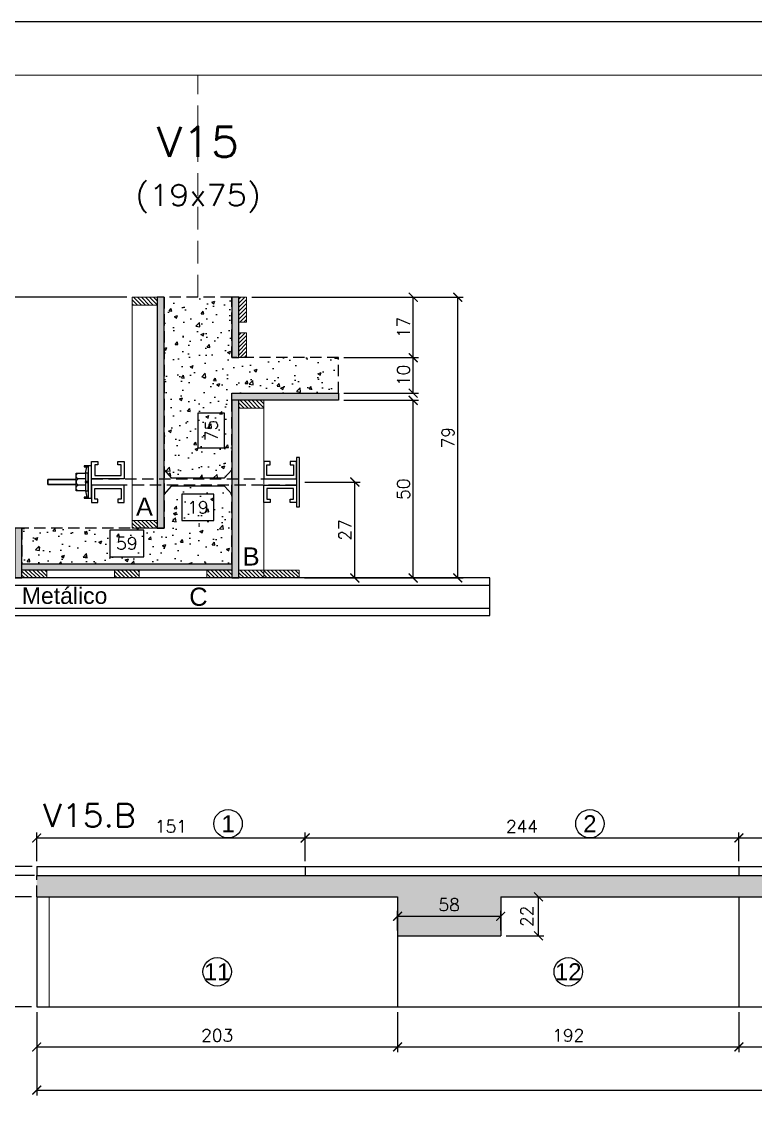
# Model space of a CAD drawing. Extents: x -23436 to 4767, y -4638 to 9755.
# Drawn here: x -17300 to -16888, y 1068 to 1682 of the extents above; entities that cross this region are included whole.
import ezdxf
from ezdxf.enums import TextEntityAlignment as Align

# ---------------------------------------------------------------- set-up
doc = ezdxf.new("R2010")
doc.units = 0
doc.header["$PDMODE"] = 2
doc.header["$PDSIZE"] = 10
doc.linetypes.add('CABLIN', pattern=[0.35, 0.25, -0.1])
doc.linetypes.add('HIDDEN', pattern=[9.525, 6.35, -3.175])
doc.layers.get('0').update_dxf_attribs({"lineweight": 13})
doc.layers.get('Defpoints').update_dxf_attribs({"lineweight": 13})
for name, color, linetype in [('Barra de Ancoragem', 20, 'Continuous'), ('Concreto', 250, 'HIDDEN'), ('Cota', 4, 'Continuous'), ('Cota Seção (2x)', 4, 'Continuous'), ('Hachura', 252, 'CABLIN'), ('MB Logo', 255, 'Continuous'), ('Painéis', 200, 'Continuous'), ('Perfil Metálico', 224, 'Continuous'), ('Romaneio', 10, 'Continuous'), ('Texto de Titulo', 7, 'Continuous'), ('Texto Qtd Sarr', 242, 'Continuous'), ('Tubo de PVC', 51, 'Continuous')]:
    doc.layers.add(name, color=color, linetype=linetype)
for name, color, linetype, lineweight in [('FOLHA MB', 7, 'Continuous', 13), ('Madeira', 100, 'Continuous', 13), ('Sarr 2.2x7', 40, 'Continuous', 9), ('Texto Seção', 7, 'Continuous', 15)]:
    doc.layers.add(name, color=color, linetype=linetype, lineweight=lineweight)
doc.layers.add('Laje_Perimetro', color=7, linetype='Continuous', plot=False)
doc.styles.add('ARIAL', font='arial.ttf', dxfattribs={"oblique": 15, "height": 25})
doc.styles.add('REGUA-120', font='ROMANS.shx', dxfattribs={"height": 15})
doc.styles.add('ROMANS', font='romans.shx')
doc.dimstyles.new('Cota Paínel', dxfattribs={"dimtxt": 7, "dimasz": 5, "dimexe": 3, "dimexo": 3, "dimgap": 3, "dimtad": 1, "dimdec": 1, "dimzin": 12, "dimdsep": 46, "dimtxsty": 'ROMANS', "dimblk": 'ARCHTICK', "dimcen": 0, "dimclrd": 4, "dimclre": 4, "dimclrt": 1, "dimadec": 1, "dimazin": 3, "dimtfac": 1, "dimtdec": 1, "dimtmove": 0, "dimatfit": 3, "dimldrblk": 'OBLIQUE', "dimfxl": 1, "dimtolj": 1, "dimtzin": 12, "dimarcsym": 0})
doc.dimstyles.new('Cota Seção (2x)', dxfattribs={"dimtxt": 7, "dimasz": 5, "dimexe": 3, "dimexo": 3, "dimgap": 2, "dimtad": 3, "dimdec": 1, "dimlfac": 0.5, "dimzin": 12, "dimdsep": 46, "dimtxsty": 'ROMANS', "dimblk": 'ARCHTICK', "dimcen": 0, "dimclrd": 4, "dimclre": 4, "dimclrt": 1, "dimadec": 1, "dimazin": 3, "dimtfac": 1, "dimtdec": 1, "dimtmove": 0, "dimatfit": 3, "dimldrblk": 'OBLIQUE', "dimfxl": 1, "dimtolj": 1, "dimtzin": 12, "dimarcsym": 0})
doc.dimstyles.new('Cota Seção interna', dxfattribs={"dimtxt": 7, "dimasz": 6, "dimexe": 0.18, "dimexo": 2, "dimgap": -4, "dimtad": 3, "dimdec": 1, "dimlfac": 0.5, "dimzin": 12, "dimdsep": 46, "dimtxsty": 'ROMANS', "dimblk": 'ARCHTICK', "dimcen": 0.09, "dimse1": 1, "dimse2": 1, "dimsd1": 1, "dimsd2": 1, "dimclrd": 180, "dimclre": 5, "dimclrt": 1, "dimadec": 0, "dimazin": 3, "dimtfac": 1, "dimtdec": 1, "dimtofl": 0, "dimtmove": 0, "dimatfit": 3, "dimldrblk": 'ARCHTICK', "dimfxl": 1, "dimtolj": 1, "dimtzin": 0, "dimarcsym": 0})
pattern_1 = [(45, (-8920.7746, 24555.8796), (-1.12253202, 1.12253202), [])]

# ---------------------------------------------------------------- blocks, each defined once
blk = doc.blocks.new('A$C169d8357')
at = {"layer": 'FOLHA MB', "color": 1}
for points in [[(0, 1199.94), (0, 149.94), (1485.02, 149.94), (1485.02, 1199.94)], [(70, 1169.94), (70, 179.94), (1455.02, 179.94), (1455.02, 1169.94)]]:
    blk.add_lwpolyline(points, close=True, dxfattribs=at)
blk = doc.blocks.new('*D886')
at = {"layer": 'Cota Seção (2x)', "color": 180, "lineweight": -2, "transparency": 16777216}
for p, q in [((-17231.52, 1396.26), (-17250.52, 1396.26)), ((-17250.52, 1396.26), (-17250.52, 1381.26)), ((-17231.52, 1381.26), (-17231.52, 1396.26)), ((-17250.52, 1381.26), (-17231.52, 1381.26))]:
    blk.add_line(p, q, dxfattribs=at)
at = {"layer": 'Defpoints', "color": 0, "transparency": 16777216}
for p in [(-17300.02, 1377.26), (-17300.02, 1377.26), (-17182.02, 1377.26)]:
    blk.add_point(p, dxfattribs=at)
at = {"layer": 'Cota Seção (2x)', "color": 1, "transparency": 16777216, "insert": (-17241.02, 1388.76), "char_height": 7, "attachment_point": 5, "style": 'ROMANS'}
blk.add_mtext('\\A1;59', dxfattribs=at)
blk = doc.blocks.new('_ArchTick')
at = {"color": 0, "linetype": 'ByBlock', "const_width": 0.15}
blk.add_lwpolyline([(-0.5, -0.5), (0.5, 0.5)], dxfattribs=at)
blk = doc.blocks.new('DSADSAD')
at = {"layer": 'Barra de Ancoragem'}
for p, q in [((-12990.96, 7698.42), (-13009.22, 7698.42)), ((-13005.1, 7696.87), (-13008.63, 7697.64)), ((-12995.08, 7696.87), (-12991.55, 7697.64))]:
    blk.add_line(p, q, dxfattribs=at)
at = {"layer": 'Barra de Ancoragem', "flags": 128}
for points in [[(-13009.22, 7700.2), (-12990.96, 7700.2), (-12990.96, 7698.42), (-13009.22, 7698.42)], [(-13008.63, 7698.42), (-13008.63, 7696.05), (-13009.22, 7696.05), (-13009.22, 7698.42)], [(-12995.08, 7698.42), (-12995.08, 7696.87), (-13005.1, 7696.87), (-13005.1, 7698.42)], [(-12990.96, 7698.42), (-12990.96, 7696.05), (-12991.55, 7696.05), (-12991.55, 7698.42)]]:
    blk.add_lwpolyline(points, close=True, dxfattribs=at)
for points in [[(-13005.1, 7696.87), (-13005.1, 7691.61), (-12995.08, 7691.61), (-12995.08, 7696.87)], [(-13000.38, 7696.87), (-13000.38, 7698.42), (-12999.79, 7698.42), (-12999.79, 7696.87), (-13000.38, 7696.87), (-12999.79, 7696.87)]]:
    blk.add_lwpolyline(points, dxfattribs=at)
for points in [[(-13001.86, 7696.87), (-13001.86, 7692.79, 0.666667), (-12998.32, 7692.79, 0.666667)], [(-12998.32, 7696.87), (-12998.32, 7692.79, 0.729796), (-12995.08, 7692.79, 0.729796)]]:
    blk.add_lwpolyline(points, format="xyb", dxfattribs=at)
at = {"layer": 'Barra de Ancoragem'}
blk.add_arc((-13003.48, 7693.31), 1.7, 197.75636, 342.24364, dxfattribs=at)
blk = doc.blocks.new('*D887')
at = {"layer": 'Cota', "color": 4, "lineweight": -2, "transparency": 16777216}
for p, q in [((-17140.9, 1423.26), (-17109.75, 1423.26)), ((-17112.75, 1369.26), (-17112.75, 1423.26)), ((-17141.02, 1369.26), (-17109.75, 1369.26))]:
    blk.add_line(p, q, dxfattribs=at)
at = {"layer": 'Defpoints', "color": 0, "transparency": 16777216}
for p in [(-17143.9, 1423.26), (-17112.75, 1423.26), (-17144.02, 1369.26)]:
    blk.add_point(p, dxfattribs=at)
at = {"layer": 'Cota', "color": 4, "lineweight": -2, "transparency": 16777216, "xscale": 5, "yscale": 5, "zscale": 5}
for p, rotation in [((-17112.75, 1423.26), 90), ((-17112.75, 1369.26), 270)]:
    blk.add_blockref('_ArchTick', p, dxfattribs=dict(at, rotation=rotation))
at = {"layer": 'Cota', "color": 1, "transparency": 16777216, "insert": (-17118.25, 1396.26), "char_height": 7, "attachment_point": 5, "rotation": 90, "style": 'ROMANS'}
blk.add_mtext('\\A1;27', dxfattribs=at)
blk = doc.blocks.new('_OBLIQUE')
at = {"color": 0, "linetype": 'ByBlock', "lineweight": -2}
for p, q in [((0, 0), (-1, 0)), ((-0.5, -0.5), (0.5, 0.5))]:
    blk.add_line(p, q, dxfattribs=at)
blk = doc.blocks.new('titulo1')
at = {"layer": 'Defpoints', "color": 252, "linetype": 'HIDDEN', "ltscale": 2}
blk.add_line((0, 0), (0, 125), dxfattribs=at)
at = {"layer": 'Defpoints', "style": 'ROMANS', "oblique": 15}
blk.add_attdef('FOLHA', text='', height=10, dxfattribs=at).set_placement((0, 15.58), align=Align.MIDDLE_CENTER)
at = {"layer": 'Texto Qtd Sarr', "color": 3, "style": 'ROMANS', "oblique": 15}
for tag, height, p in [('TITULO', 17, (0, 71.45)), ('SEÇÃO', 12, (0, 41.55))]:
    blk.add_attdef(tag, text='', height=height, dxfattribs=at).set_placement(p, align=Align.MIDDLE_CENTER)
blk = doc.blocks.new('*D888')
at = {"layer": 'Cota', "color": 4, "lineweight": -2, "transparency": 16777216}
for p, q in [((-17119.02, 1469.26), (-17076.91, 1469.26)), ((-17079.91, 1369.26), (-17079.91, 1469.26)), ((-17136.62, 1369.26), (-17076.91, 1369.26))]:
    blk.add_line(p, q, dxfattribs=at)
at = {"layer": 'Defpoints', "color": 0, "transparency": 16777216}
for p in [(-17122.02, 1469.26), (-17079.91, 1469.26), (-17139.62, 1369.26)]:
    blk.add_point(p, dxfattribs=at)
at = {"layer": 'Cota', "color": 4, "lineweight": -2, "transparency": 16777216, "xscale": 5, "yscale": 5, "zscale": 5}
for p, rotation in [((-17079.91, 1469.26), 90), ((-17079.91, 1369.26), 270)]:
    blk.add_blockref('_ArchTick', p, dxfattribs=dict(at, rotation=rotation))
at = {"layer": 'Cota', "color": 1, "transparency": 16777216, "insert": (-17085.41, 1419.26), "char_height": 7, "attachment_point": 5, "rotation": 90, "style": 'ROMANS'}
blk.add_mtext('\\A1;50', dxfattribs=at)
blk = doc.blocks.new('*D889')
at = {"layer": 'Cota', "color": 4, "lineweight": -2, "transparency": 16777216}
for p, q in [((-17119.02, 1493.26), (-17076.91, 1493.26)), ((-17079.91, 1473.26), (-17079.91, 1493.26)), ((-17119.02, 1473.26), (-17076.91, 1473.26))]:
    blk.add_line(p, q, dxfattribs=at)
at = {"layer": 'Defpoints', "color": 0, "transparency": 16777216}
for p in [(-17122.02, 1493.26), (-17079.91, 1493.26), (-17122.02, 1473.26)]:
    blk.add_point(p, dxfattribs=at)
at = {"layer": 'Cota', "color": 4, "lineweight": -2, "transparency": 16777216, "xscale": 5, "yscale": 5, "zscale": 5}
for p, rotation in [((-17079.91, 1493.26), 90), ((-17079.91, 1473.26), 270)]:
    blk.add_blockref('_ArchTick', p, dxfattribs=dict(at, rotation=rotation))
at = {"layer": 'Cota', "color": 1, "transparency": 16777216, "insert": (-17085.41, 1483.26), "char_height": 7, "attachment_point": 5, "rotation": 90, "style": 'ROMANS'}
blk.add_mtext('\\A1;10', dxfattribs=at)
blk = doc.blocks.new('*D890')
at = {"layer": 'Cota', "color": 4, "lineweight": -2, "transparency": 16777216}
for p, q in [((-17170.62, 1527.26), (-17076.91, 1527.26)), ((-17079.91, 1493.26), (-17079.91, 1527.26)), ((-17119.02, 1493.26), (-17076.91, 1493.26))]:
    blk.add_line(p, q, dxfattribs=at)
at = {"layer": 'Defpoints', "color": 0, "transparency": 16777216}
for p in [(-17173.62, 1527.26), (-17079.91, 1527.26), (-17122.02, 1493.26)]:
    blk.add_point(p, dxfattribs=at)
at = {"layer": 'Cota', "color": 4, "lineweight": -2, "transparency": 16777216, "xscale": 5, "yscale": 5, "zscale": 5}
for p, rotation in [((-17079.91, 1527.26), 90), ((-17079.91, 1493.26), 270)]:
    blk.add_blockref('_ArchTick', p, dxfattribs=dict(at, rotation=rotation))
at = {"layer": 'Cota', "color": 1, "transparency": 16777216, "insert": (-17085.41, 1510.26), "char_height": 7, "attachment_point": 5, "rotation": 90, "style": 'ROMANS'}
blk.add_mtext('\\A1;17', dxfattribs=at)
blk = doc.blocks.new('*D891')
at = {"layer": 'Cota', "color": 4, "lineweight": -2, "transparency": 16777216}
for p, q in [((-17170.62, 1527.26), (-17051.86, 1527.26)), ((-17054.86, 1369.26), (-17054.86, 1527.26)), ((-17136.62, 1369.26), (-17051.86, 1369.26))]:
    blk.add_line(p, q, dxfattribs=at)
at = {"layer": 'Defpoints', "color": 0, "transparency": 16777216}
for p in [(-17173.62, 1527.26), (-17054.86, 1527.26), (-17139.62, 1369.26)]:
    blk.add_point(p, dxfattribs=at)
at = {"layer": 'Cota', "color": 4, "lineweight": -2, "transparency": 16777216, "xscale": 5, "yscale": 5, "zscale": 5}
for p, rotation in [((-17054.86, 1527.26), 90), ((-17054.86, 1369.26), 270)]:
    blk.add_blockref('_ArchTick', p, dxfattribs=dict(at, rotation=rotation))
at = {"layer": 'Cota', "color": 1, "transparency": 16777216, "insert": (-17060.36, 1448.26), "char_height": 7, "attachment_point": 5, "rotation": 90, "style": 'ROMANS'}
blk.add_mtext('\\A1;79', dxfattribs=at)
blk = doc.blocks.new('*D893')
at = {"layer": 'Cota', "color": 4, "lineweight": -2, "transparency": 16777216}
for p, q in [((-17241.02, 1527.26), (-17336.63, 1527.26)), ((-17333.63, 1397.26), (-17333.63, 1527.26)), ((-17311.42, 1397.26), (-17336.63, 1397.26))]:
    blk.add_line(p, q, dxfattribs=at)
at = {"layer": 'Defpoints', "color": 0, "transparency": 16777216}
for p in [(-17333.63, 1527.26), (-17238.02, 1527.26), (-17308.42, 1397.26)]:
    blk.add_point(p, dxfattribs=at)
at = {"layer": 'Cota', "color": 4, "lineweight": -2, "transparency": 16777216, "xscale": 5, "yscale": 5, "zscale": 5}
for p, rotation in [((-17333.63, 1527.26), 90), ((-17333.63, 1397.26), 270)]:
    blk.add_blockref('_ArchTick', p, dxfattribs=dict(at, rotation=rotation))
at = {"layer": 'Cota', "color": 1, "transparency": 16777216, "insert": (-17339.13, 1462.26), "char_height": 7, "attachment_point": 5, "rotation": 90, "style": 'ROMANS'}
blk.add_mtext('\\A1;65', dxfattribs=at)
blk = doc.blocks.new('*D894')
at = {"layer": 'Cota Seção (2x)', "color": 180, "lineweight": -2, "transparency": 16777216}
for p, q in [((-17192.02, 1416.53), (-17210.02, 1416.53)), ((-17210.02, 1416.53), (-17210.02, 1401.53)), ((-17192.02, 1401.53), (-17192.02, 1416.53)), ((-17210.02, 1401.53), (-17192.02, 1401.53))]:
    blk.add_line(p, q, dxfattribs=at)
at = {"layer": 'Defpoints', "color": 0, "transparency": 16777216}
for p in [(-17220.02, 1430.04), (-17182.02, 1430.04), (-17182.02, 1397.53)]:
    blk.add_point(p, dxfattribs=at)
at = {"layer": 'Cota Seção (2x)', "color": 1, "transparency": 16777216, "insert": (-17201.02, 1409.03), "char_height": 7, "attachment_point": 5, "style": 'ROMANS'}
blk.add_mtext('\\A1;19', dxfattribs=at)
blk = doc.blocks.new('*D895')
at = {"layer": 'Cota Seção (2x)', "color": 180, "lineweight": -2, "transparency": 16777216}
for p, q in [((-17186.02, 1461.93), (-17201.02, 1461.93)), ((-17201.02, 1461.93), (-17201.02, 1442.59)), ((-17186.02, 1442.59), (-17186.02, 1461.93)), ((-17201.02, 1442.59), (-17186.02, 1442.59))]:
    blk.add_line(p, q, dxfattribs=at)
at = {"layer": 'Defpoints', "color": 0, "transparency": 16777216}
for p in [(-17182.02, 1527.26), (-17182.02, 1527.26), (-17182.02, 1377.26)]:
    blk.add_point(p, dxfattribs=at)
at = {"layer": 'Cota Seção (2x)', "color": 1, "transparency": 16777216, "insert": (-17193.52, 1452.26), "char_height": 7, "attachment_point": 5, "rotation": 90, "style": 'ROMANS'}
blk.add_mtext('\\A1;75', dxfattribs=at)
blk = doc.blocks.new('*D906')
at = {"layer": 'Cota', "color": 4, "lineweight": -2, "transparency": 16777216}
for p, q in [((-17291.7, 1124.85), (-17291.7, 1102.33)), ((-17088.7, 1124.85), (-17088.7, 1102.33)), ((-17291.7, 1105.33), (-17088.7, 1105.33))]:
    blk.add_line(p, q, dxfattribs=at)
at = {"layer": 'Defpoints', "color": 0, "transparency": 16777216}
for p in [(-17291.7, 1127.85), (-17088.7, 1127.85), (-17088.7, 1105.33)]:
    blk.add_point(p, dxfattribs=at)
at = {"layer": 'Cota', "color": 4, "lineweight": -2, "transparency": 16777216, "xscale": 5, "yscale": 5, "zscale": 5, "rotation": 180}
blk.add_blockref('_ArchTick', (-17291.7, 1105.33), dxfattribs=at)
at = {"layer": 'Cota', "color": 4, "lineweight": -2, "transparency": 16777216, "xscale": 5, "yscale": 5, "zscale": 5}
blk.add_blockref('_ArchTick', (-17088.7, 1105.33), dxfattribs=at)
at = {"layer": 'Cota', "color": 1, "transparency": 16777216, "insert": (-17190.2, 1111.83), "char_height": 7, "attachment_point": 5, "style": 'ROMANS'}
blk.add_mtext('\\A1;203', dxfattribs=at)
blk = doc.blocks.new('*D907')
at = {"layer": 'Cota', "color": 4, "lineweight": -2, "transparency": 16777216}
for p, q in [((-17088.7, 1124.85), (-17088.7, 1102.33)), ((-16896.7, 1124.85), (-16896.7, 1102.33)), ((-17088.7, 1105.33), (-16896.7, 1105.33))]:
    blk.add_line(p, q, dxfattribs=at)
at = {"layer": 'Defpoints', "color": 0, "transparency": 16777216}
for p in [(-17088.7, 1127.85), (-16896.7, 1127.85), (-16896.7, 1105.33)]:
    blk.add_point(p, dxfattribs=at)
at = {"layer": 'Cota', "color": 4, "lineweight": -2, "transparency": 16777216, "xscale": 5, "yscale": 5, "zscale": 5, "rotation": 180}
blk.add_blockref('_ArchTick', (-17088.7, 1105.33), dxfattribs=at)
at = {"layer": 'Cota', "color": 4, "lineweight": -2, "transparency": 16777216, "xscale": 5, "yscale": 5, "zscale": 5}
blk.add_blockref('_ArchTick', (-16896.7, 1105.33), dxfattribs=at)
at = {"layer": 'Cota', "color": 1, "transparency": 16777216, "insert": (-16992.7, 1111.83), "char_height": 7, "attachment_point": 5, "style": 'ROMANS'}
blk.add_mtext('\\A1;192', dxfattribs=at)
blk = doc.blocks.new('*D908')
at = {"layer": 'Cota', "color": 4, "lineweight": -2, "transparency": 16777216}
for p, q in [((-16896.7, 1124.85), (-16896.7, 1102.33)), ((-16652.7, 1124.85), (-16652.7, 1102.33)), ((-16896.7, 1105.33), (-16652.7, 1105.33))]:
    blk.add_line(p, q, dxfattribs=at)
at = {"layer": 'Defpoints', "color": 0, "transparency": 16777216}
for p in [(-16896.7, 1127.85), (-16652.7, 1127.85), (-16652.7, 1105.33)]:
    blk.add_point(p, dxfattribs=at)
at = {"layer": 'Cota', "color": 4, "lineweight": -2, "transparency": 16777216, "xscale": 5, "yscale": 5, "zscale": 5, "rotation": 180}
blk.add_blockref('_ArchTick', (-16896.7, 1105.33), dxfattribs=at)
at = {"layer": 'Cota', "color": 4, "lineweight": -2, "transparency": 16777216, "xscale": 5, "yscale": 5, "zscale": 5}
blk.add_blockref('_ArchTick', (-16652.7, 1105.33), dxfattribs=at)
at = {"layer": 'Cota', "color": 1, "transparency": 16777216, "insert": (-16774.7, 1111.83), "char_height": 7, "attachment_point": 5, "style": 'ROMANS'}
blk.add_mtext('\\A1;244', dxfattribs=at)
blk = doc.blocks.new('*D917')
at = {"layer": 'Cota', "color": 4, "lineweight": -2, "transparency": 16777216}
for p, q in [((-17291.7, 1124.85), (-17291.7, 1078.01)), ((-16408.7, 1124.85), (-16408.7, 1078.01)), ((-17291.7, 1081.01), (-16408.7, 1081.01))]:
    blk.add_line(p, q, dxfattribs=at)
at = {"layer": 'Defpoints', "color": 0, "transparency": 16777216}
for p in [(-17291.7, 1127.85), (-16408.7, 1127.85), (-16408.7, 1081.01)]:
    blk.add_point(p, dxfattribs=at)
at = {"layer": 'Cota', "color": 4, "lineweight": -2, "transparency": 16777216, "xscale": 5, "yscale": 5, "zscale": 5, "rotation": 180}
blk.add_blockref('_ArchTick', (-17291.7, 1081.01), dxfattribs=at)
at = {"layer": 'Cota', "color": 4, "lineweight": -2, "transparency": 16777216, "xscale": 5, "yscale": 5, "zscale": 5}
blk.add_blockref('_ArchTick', (-16408.7, 1081.01), dxfattribs=at)
at = {"layer": 'Cota', "color": 1, "transparency": 16777216, "insert": (-16850.2, 1087.51), "char_height": 7, "attachment_point": 5, "style": 'ROMANS'}
blk.add_mtext('\\A1;883', dxfattribs=at)
blk = doc.blocks.new('*D928')
at = {"layer": 'Cota', "color": 4, "lineweight": -2, "transparency": 16777216}
for p, q in [((-17027.7, 1189.85), (-17006.45, 1189.85)), ((-17009.45, 1167.85), (-17009.45, 1189.85)), ((-17027.7, 1167.85), (-17006.45, 1167.85))]:
    blk.add_line(p, q, dxfattribs=at)
at = {"layer": 'Defpoints', "color": 0, "transparency": 16777216}
for p in [(-17030.7, 1189.85), (-17009.45, 1189.85), (-17030.7, 1167.85)]:
    blk.add_point(p, dxfattribs=at)
at = {"layer": 'Cota', "color": 4, "lineweight": -2, "transparency": 16777216, "xscale": 5, "yscale": 5, "zscale": 5}
for p, rotation in [((-17009.45, 1189.85), 90), ((-17009.45, 1167.85), 270)]:
    blk.add_blockref('_ArchTick', p, dxfattribs=dict(at, rotation=rotation))
at = {"layer": 'Cota', "color": 1, "transparency": 16777216, "insert": (-17015.95, 1178.85), "char_height": 7, "attachment_point": 5, "rotation": 90, "style": 'ROMANS'}
blk.add_mtext('\\A1;22', dxfattribs=at)
blk = doc.blocks.new('*D929')
at = {"layer": 'Cota', "color": 4, "lineweight": -2, "transparency": 16777216}
for p, q in [((-17088.7, 1170.85), (-17088.7, 1181.85)), ((-17030.7, 1170.85), (-17030.7, 1181.85)), ((-17088.7, 1178.85), (-17030.7, 1178.85))]:
    blk.add_line(p, q, dxfattribs=at)
at = {"layer": 'Defpoints', "color": 0, "transparency": 16777216}
for p in [(-17030.7, 1178.85), (-17088.7, 1167.85), (-17030.7, 1167.85)]:
    blk.add_point(p, dxfattribs=at)
at = {"layer": 'Cota', "color": 4, "lineweight": -2, "transparency": 16777216, "xscale": 5, "yscale": 5, "zscale": 5, "rotation": 180}
blk.add_blockref('_ArchTick', (-17088.7, 1178.85), dxfattribs=at)
at = {"layer": 'Cota', "color": 4, "lineweight": -2, "transparency": 16777216, "xscale": 5, "yscale": 5, "zscale": 5}
blk.add_blockref('_ArchTick', (-17030.7, 1178.85), dxfattribs=at)
at = {"layer": 'Cota', "color": 1, "transparency": 16777216, "insert": (-17059.7, 1185.35), "char_height": 7, "attachment_point": 5, "style": 'ROMANS'}
blk.add_mtext('\\A1;58', dxfattribs=at)
blk = doc.blocks.new('*D930')
at = {"layer": 'Cota', "color": 4, "lineweight": -2, "transparency": 16777216}
for p, q in [((-17294.7, 1189.85), (-17317.76, 1189.85)), ((-17314.76, 1189.85), (-17314.76, 1127.85)), ((-17294.7, 1127.85), (-17317.76, 1127.85))]:
    blk.add_line(p, q, dxfattribs=at)
at = {"layer": 'Defpoints', "color": 0, "transparency": 16777216}
for p in [(-17291.7, 1189.85), (-17314.76, 1127.85), (-17291.7, 1127.85)]:
    blk.add_point(p, dxfattribs=at)
at = {"layer": 'Cota', "color": 4, "lineweight": -2, "transparency": 16777216, "xscale": 5, "yscale": 5, "zscale": 5}
for p, rotation in [((-17314.76, 1189.85), 90), ((-17314.76, 1127.85), 270)]:
    blk.add_blockref('_ArchTick', p, dxfattribs=dict(at, rotation=rotation))
at = {"layer": 'Cota', "color": 1, "transparency": 16777216, "insert": (-17321.26, 1158.85), "char_height": 7, "attachment_point": 5, "rotation": 90, "style": 'ROMANS'}
blk.add_mtext('\\A1;62', dxfattribs=at)
blk = doc.blocks.new('*D931')
at = {"layer": 'Cota', "color": 4, "lineweight": -2, "transparency": 16777216}
for p, q in [((-17292.91, 1201.85), (-17317.76, 1201.85)), ((-17314.76, 1189.85), (-17314.76, 1201.85)), ((-17294.7, 1189.85), (-17317.76, 1189.85))]:
    blk.add_line(p, q, dxfattribs=at)
at = {"layer": 'Defpoints', "color": 0, "transparency": 16777216}
for p in [(-17314.76, 1201.85), (-17289.91, 1201.85), (-17291.7, 1189.85)]:
    blk.add_point(p, dxfattribs=at)
at = {"layer": 'Cota', "color": 4, "lineweight": -2, "transparency": 16777216, "xscale": 5, "yscale": 5, "zscale": 5}
for p, rotation in [((-17314.76, 1201.85), 90), ((-17314.76, 1189.85), 270)]:
    blk.add_blockref('_ArchTick', p, dxfattribs=dict(at, rotation=rotation))
at = {"layer": 'Cota', "color": 1, "transparency": 16777216, "insert": (-17321.26, 1195.85), "char_height": 7, "attachment_point": 5, "rotation": 90, "style": 'ROMANS'}
blk.add_mtext('\\A1;12', dxfattribs=at)
blk = doc.blocks.new('*D932')
at = {"layer": 'Cota', "color": 4, "lineweight": -2, "transparency": 16777216}
for p, q in [((-17314.76, 1206.85), (-17314.76, 1227.51)), ((-17294.26, 1206.85), (-17317.76, 1206.85)), ((-17314.76, 1201.85), (-17314.76, 1206.85)), ((-17294.7, 1201.85), (-17317.76, 1201.85)), ((-17314.76, 1201.85), (-17314.76, 1196.85))]:
    blk.add_line(p, q, dxfattribs=at)
at = {"layer": 'Defpoints', "color": 0, "transparency": 16777216}
for p in [(-17314.76, 1206.85), (-17291.26, 1206.85), (-17291.7, 1201.85)]:
    blk.add_point(p, dxfattribs=at)
at = {"layer": 'Cota', "color": 4, "lineweight": -2, "transparency": 16777216, "xscale": 5, "yscale": 5, "zscale": 5}
for p, rotation in [((-17314.76, 1206.85), 270), ((-17314.76, 1201.85), 90)]:
    blk.add_blockref('_ArchTick', p, dxfattribs=dict(at, rotation=rotation))
at = {"layer": 'Cota', "color": 1, "transparency": 16777216, "insert": (-17321.26, 1222.18), "char_height": 7, "attachment_point": 5, "rotation": 90, "style": 'ROMANS'}
blk.add_mtext('\\A1;5', dxfattribs=at)
blk = doc.blocks.new('*D933')
at = {"layer": 'Cota', "color": 4, "lineweight": -2, "transparency": 16777216}
for p, q in [((-17294.7, 1206.85), (-17338.6, 1206.85)), ((-17335.6, 1127.85), (-17335.6, 1206.85)), ((-17294.7, 1127.85), (-17338.6, 1127.85))]:
    blk.add_line(p, q, dxfattribs=at)
at = {"layer": 'Defpoints', "color": 0, "transparency": 16777216}
for p in [(-17335.6, 1206.85), (-17291.7, 1206.85), (-17291.7, 1127.85)]:
    blk.add_point(p, dxfattribs=at)
at = {"layer": 'Cota', "color": 4, "lineweight": -2, "transparency": 16777216, "xscale": 5, "yscale": 5, "zscale": 5}
for p, rotation in [((-17335.6, 1206.85), 90), ((-17335.6, 1127.85), 270)]:
    blk.add_blockref('_ArchTick', p, dxfattribs=dict(at, rotation=rotation))
at = {"layer": 'Cota', "color": 1, "transparency": 16777216, "insert": (-17342.1, 1167.35), "char_height": 7, "attachment_point": 5, "rotation": 90, "style": 'ROMANS'}
blk.add_mtext('\\A1;79', dxfattribs=at)
blk = doc.blocks.new('*D934')
at = {"layer": 'Cota', "color": 4, "lineweight": -2, "transparency": 16777216}
for p, q in [((-17291.7, 1209.85), (-17291.7, 1225.93)), ((-17140.7, 1209.85), (-17140.7, 1225.93)), ((-17291.7, 1222.93), (-17140.7, 1222.93))]:
    blk.add_line(p, q, dxfattribs=at)
at = {"layer": 'Defpoints', "color": 0, "transparency": 16777216}
for p in [(-17140.7, 1222.93), (-17291.7, 1206.85), (-17140.7, 1206.85)]:
    blk.add_point(p, dxfattribs=at)
at = {"layer": 'Cota', "color": 4, "lineweight": -2, "transparency": 16777216, "xscale": 5, "yscale": 5, "zscale": 5, "rotation": 180}
blk.add_blockref('_ArchTick', (-17291.7, 1222.93), dxfattribs=at)
at = {"layer": 'Cota', "color": 4, "lineweight": -2, "transparency": 16777216, "xscale": 5, "yscale": 5, "zscale": 5}
blk.add_blockref('_ArchTick', (-17140.7, 1222.93), dxfattribs=at)
at = {"layer": 'Cota', "color": 1, "transparency": 16777216, "insert": (-17216.2, 1229.43), "char_height": 7, "attachment_point": 5, "style": 'ROMANS'}
blk.add_mtext('\\A1;151', dxfattribs=at)
blk = doc.blocks.new('*D935')
at = {"layer": 'Cota', "color": 4, "lineweight": -2, "transparency": 16777216}
for p, q in [((-17140.7, 1209.85), (-17140.7, 1225.93)), ((-16896.7, 1209.85), (-16896.7, 1225.93)), ((-17140.7, 1222.93), (-16896.7, 1222.93))]:
    blk.add_line(p, q, dxfattribs=at)
at = {"layer": 'Defpoints', "color": 0, "transparency": 16777216}
for p in [(-16896.7, 1222.93), (-17140.7, 1206.85), (-16896.7, 1206.85)]:
    blk.add_point(p, dxfattribs=at)
at = {"layer": 'Cota', "color": 4, "lineweight": -2, "transparency": 16777216, "xscale": 5, "yscale": 5, "zscale": 5, "rotation": 180}
blk.add_blockref('_ArchTick', (-17140.7, 1222.93), dxfattribs=at)
at = {"layer": 'Cota', "color": 4, "lineweight": -2, "transparency": 16777216, "xscale": 5, "yscale": 5, "zscale": 5}
blk.add_blockref('_ArchTick', (-16896.7, 1222.93), dxfattribs=at)
at = {"layer": 'Cota', "color": 1, "transparency": 16777216, "insert": (-17018.7, 1229.43), "char_height": 7, "attachment_point": 5, "style": 'ROMANS'}
blk.add_mtext('\\A1;244', dxfattribs=at)
blk = doc.blocks.new('*D936')
at = {"layer": 'Cota', "color": 4, "lineweight": -2, "transparency": 16777216}
for p, q in [((-16896.7, 1209.85), (-16896.7, 1225.93)), ((-16652.7, 1209.85), (-16652.7, 1225.93)), ((-16896.7, 1222.93), (-16652.7, 1222.93))]:
    blk.add_line(p, q, dxfattribs=at)
at = {"layer": 'Defpoints', "color": 0, "transparency": 16777216}
for p in [(-16652.7, 1222.93), (-16896.7, 1206.85), (-16652.7, 1206.85)]:
    blk.add_point(p, dxfattribs=at)
at = {"layer": 'Cota', "color": 4, "lineweight": -2, "transparency": 16777216, "xscale": 5, "yscale": 5, "zscale": 5, "rotation": 180}
blk.add_blockref('_ArchTick', (-16896.7, 1222.93), dxfattribs=at)
at = {"layer": 'Cota', "color": 4, "lineweight": -2, "transparency": 16777216, "xscale": 5, "yscale": 5, "zscale": 5}
blk.add_blockref('_ArchTick', (-16652.7, 1222.93), dxfattribs=at)
at = {"layer": 'Cota', "color": 1, "transparency": 16777216, "insert": (-16774.7, 1229.43), "char_height": 7, "attachment_point": 5, "style": 'ROMANS'}
blk.add_mtext('\\A1;244', dxfattribs=at)

msp = doc.modelspace()

# ---------------------------------------------------------------- hatches: boundary and pattern name
at = {"layer": 'Concreto'}
h = msp.add_hatch(dxfattribs=at)
h.set_pattern_fill('AR-CONC', color=256, scale=2.5)
h.set_pattern_definition([(50, (-135.427, 62.067), (17.931505, -1.568803), [1.875, -20.625]), (355, (-135.427, 62.067), (-3.468783, 18.804803), [1.5, -16.5]), (100.45144, (-133.932, 61.936), (14.462721, 17.236), [1.593505, -17.528553]), (46.1842, (-135.427, 67.067), (26.681033, -4.137982), [2.8125, -30.9375]), (96.63564, (-133.203, 66.722), (23.36655, 24.352965), [2.39026, -26.292844]), (351.18416, (-135.427, 67.067), (23.36655, 24.352965), [2.25, -24.75]), (21, (-132.927, 65.817), (14.922676, -10.065472), [1.875, -20.625]), (326, (-132.927, 65.817), (6.082883, 18.128751), [1.5, -16.5]), (71.45144, (-131.683, 64.978), (21.00556, 8.063279), [1.593505, -17.528553]), (37.5, (-135.4267, 62.067), (0.3039964, 8.3223463), [0, -16.3, 0, -16.75, 0, -16.5625]), (7.5, (-135.427, 62.067), (6.5767384, 9.860293), [0, -9.55, 0, -15.925, 0, -6.3125]), (327.5, (-141.0017, 62.067), (13.345561, -0.5638718), [0, -6.25, 0, -19.5, 0, -25.875]), (317.5, (-143.502, 62.067), (14.579654, 2.5026246), [0, -8.125, 0, -12.95, 0, -18.375])])
h.paths.add_polyline_path([(-17122.02, 1493.26), (-17182.02, 1493.26), (-17182.02, 1527.26), (-17220.02, 1527.26), (-17220.02, 1430.04), (-17216.02, 1425.54), (-17186.02, 1425.54), (-17182.02, 1430.04), (-17182.02, 1469.26), (-17182.02, 1473.26), (-17122.02, 1473.26)])
h.paths.add_polyline_path([(-17182.02, 1416.48), (-17186.02, 1420.98), (-17216.02, 1420.98), (-17220.02, 1416.48), (-17220.02, 1397.26), (-17224.02, 1397.26), (-17238.02, 1397.26), (-17300.02, 1397.26), (-17300.02, 1377.26), (-17182.02, 1377.26)])
h.paths.add_polyline_path([(-17207.77, 1383.51), (-17194.27, 1383.51), (-17194.27, 1394.01), (-17207.77, 1394.01)], flags=24)
h = msp.add_hatch(dxfattribs=at)
h.set_pattern_fill('AR-CONC', color=256, scale=2.5)
h.set_pattern_definition([(50, (0, 47.933), (17.931505, -1.568803), [1.875, -20.625]), (355, (0, 47.933), (-3.468783, 18.804803), [1.5, -16.5]), (100.45144, (1.494, 47.803), (14.462721, 17.236), [1.593505, -17.528553]), (46.1842, (0, 52.933), (26.681033, -4.137982), [2.8125, -30.9375]), (96.63564, (2.223, 52.589), (23.36655, 24.352965), [2.39026, -26.292844]), (351.18416, (0, 52.933), (23.36655, 24.352965), [2.25, -24.75]), (21, (2.5, 51.683), (14.922676, -10.065472), [1.875, -20.625]), (326, (2.5, 51.683), (6.082883, 18.128751), [1.5, -16.5]), (71.45144, (3.744, 50.845), (21.00556, 8.063279), [1.593505, -17.528553]), (37.5, (0, 47.9334), (0.3039964, 8.3223463), [0, -16.3, 0, -16.75, 0, -16.5625]), (7.5, (0, 47.933), (6.5767384, 9.860293), [0, -9.55, 0, -15.925, 0, -6.3125]), (327.5, (-5.575, 47.9334), (13.345561, -0.5638718), [0, -6.25, 0, -19.5, 0, -25.875]), (317.5, (-8.075, 47.933), (14.579654, 2.5026246), [0, -8.125, 0, -12.95, 0, -18.375])])
h.paths.add_polyline_path([(-16363.7, 1177.85), (-16144.7, 1177.85), (-16144.7, 1189.85), (-16381.7, 1189.85), (-16388.7, 1189.85), (-16388.7, 1206.85), (-16408.7, 1206.85), (-16408.7, 1201.85), (-17291.7, 1201.85), (-17291.7, 1189.85), (-17284.7, 1189.85), (-17088.7, 1189.85), (-17088.7, 1167.85), (-17030.7, 1167.85), (-17030.7, 1189.85), (-16408.7, 1189.85), (-16408.7, 1127.85), (-16388.7, 1127.85), (-16388.7, 1156.85), (-16381.7, 1156.85), (-16363.7, 1156.85)])
at = {"layer": 'Hachura'}
h = msp.add_hatch(dxfattribs=at)
h.set_pattern_fill('ANSI31', color=256, scale=0.5, angle=270, style=0)
h.set_pattern_definition([(315, (5667.8018, -6780.3843), (1.12253202, 1.12253202), [])])
h.paths.add_polyline_path([(-17238.02, 1522.86), (-17238.02, 1527.26), (-17224.02, 1527.26), (-17224.02, 1522.86)])
h = msp.add_hatch(color=256, dxfattribs=at)
h.dxf.hatch_style = 1
h.paths.add_polyline_path([(-17220.02, 1527.26), (-17224.02, 1527.26), (-17224.02, 1397.26), (-17220.02, 1397.26)])
h = msp.add_hatch(color=256, dxfattribs=at)
h.dxf.hatch_style = 1
h.paths.add_polyline_path([(-17178.02, 1527.26), (-17182.02, 1527.26), (-17182.02, 1493.26), (-17178.02, 1493.26)])
h = msp.add_hatch(dxfattribs=at)
h.set_pattern_fill('ANSI31', color=256, scale=0.5, angle=360, style=0)
h.set_pattern_definition(pattern_1)
h.paths.add_polyline_path([(-17178.02, 1527.26), (-17173.62, 1527.26), (-17173.62, 1513.26), (-17178.02, 1513.26)])
h = msp.add_hatch(dxfattribs=at)
h.set_pattern_fill('ANSI31', color=256, scale=0.5, angle=360, style=0)
h.set_pattern_definition(pattern_1)
h.paths.add_polyline_path([(-17178.02, 1493.26), (-17173.62, 1493.26), (-17173.62, 1507.26), (-17178.02, 1507.26)])
h = msp.add_hatch(color=256, dxfattribs=at)
h.dxf.hatch_style = 1
h.paths.add_polyline_path([(-17182.02, 1469.26), (-17182.02, 1473.26), (-17122.02, 1473.26), (-17122.02, 1469.26)])
h = msp.add_hatch(color=256, dxfattribs=at)
h.dxf.hatch_style = 1
h.paths.add_polyline_path([(-17178.02, 1469.26), (-17182.02, 1469.26), (-17182.02, 1369.26), (-17178.02, 1369.26)])
h = msp.add_hatch(dxfattribs=at)
h.set_pattern_fill('ANSI31', color=256, scale=0.5, angle=270, style=0)
h.set_pattern_definition([(315, (5727.8018, -6838.3843), (1.12253202, 1.12253202), [])])
h.paths.add_polyline_path([(-17178.02, 1464.86), (-17178.02, 1469.26), (-17164.02, 1469.26), (-17164.02, 1464.86)])
h = msp.add_hatch(dxfattribs=at)
h.set_pattern_fill('ANSI31', color=256, scale=0.5, angle=270, style=0)
h.set_pattern_definition([(315, (5667.8018, -6905.9843), (1.12253202, 1.12253202), [])])
h.paths.add_polyline_path([(-17238.02, 1397.26), (-17238.02, 1401.66), (-17224.02, 1401.66), (-17224.02, 1397.26)])
h = msp.add_hatch(color=256, dxfattribs=at)
h.dxf.hatch_style = 1
h.paths.add_polyline_path([(-17300.02, 1397.26), (-17304.02, 1397.26), (-17304.02, 1369.26), (-17300.02, 1369.26)])
h = msp.add_hatch(color=256, dxfattribs=at)
h.dxf.hatch_style = 1
h.paths.add_polyline_path([(-17300.02, 1373.66), (-17300.02, 1377.26), (-17182.02, 1377.26), (-17182.02, 1373.66)])
h = msp.add_hatch(dxfattribs=at)
h.set_pattern_fill('ANSI31', color=256, scale=0.5, angle=270, style=0)
h.set_pattern_definition([(315, (5656.6039, -6860.3843), (1.12253202, 1.12253202), [])])
h.paths.add_polyline_path([(-17300.02, 1369.26), (-17300.02, 1373.66), (-17286.02, 1373.66), (-17286.02, 1369.26)])
h = msp.add_hatch(dxfattribs=at)
h.set_pattern_fill('ANSI31', color=256, scale=0.5, angle=270, style=0)
h.set_pattern_definition([(315, (5708.6028, -6860.3843), (1.12253202, 1.12253202), [])])
h.paths.add_polyline_path([(-17248.02, 1369.26), (-17248.02, 1373.66), (-17234.02, 1373.66), (-17234.02, 1369.26)])
h = msp.add_hatch(dxfattribs=at)
h.set_pattern_fill('ANSI31', color=256, scale=0.5, angle=270, style=0)
h.set_pattern_definition([(315, (5736.6018, -6860.3843), (1.12253202, 1.12253202), [])])
h.paths.add_polyline_path([(-17182.02, 1369.26), (-17182.02, 1373.66), (-17196.02, 1373.66), (-17196.02, 1369.26)])
h = msp.add_hatch(dxfattribs=at)
h.set_pattern_fill('ANSI31', color=256, scale=0.5, angle=270, style=0)
h.set_pattern_definition([(315, (5727.8018, -6933.9843), (1.12253202, 1.12253202), [])])
h.paths.add_polyline_path([(-17178.02, 1369.26), (-17178.02, 1373.66), (-17164.02, 1373.66), (-17164.02, 1369.26)])
h = msp.add_hatch(dxfattribs=at)
h.set_pattern_fill('ANSI31', color=256, scale=0.5, angle=270, style=0)
h.set_pattern_definition([(315, (5727.8018, -6860.3843), (1.12253202, 1.12253202), [])])
h.paths.add_polyline_path([(-17144.02, 1369.26), (-17144.02, 1373.66), (-17164.02, 1373.66), (-17164.02, 1369.26)])

# ---------------------------------------------------------------- linework, layer by layer
at = {"layer": 'Barra de Ancoragem'}
for points in [[(-17260.94, 1434.74), (-17259.09, 1434.74), (-17257.24, 1434.74), (-17257.24, 1432.89), (-17259.09, 1432.89), (-17259.09, 1426.88), (-17244.27, 1426.88), (-17244.27, 1432.89), (-17246.11, 1432.89), (-17246.11, 1434.74), (-17244.27, 1434.74), (-17242.42, 1434.74), (-17242.42, 1425.04), (-17260.94, 1425.04)], [(-17145.5, 1434.74), (-17147.34, 1434.74), (-17149.19, 1434.74), (-17149.19, 1432.89), (-17147.34, 1432.89), (-17147.34, 1426.88), (-17162.17, 1426.88), (-17162.17, 1432.89), (-17160.32, 1432.89), (-17160.32, 1434.74), (-17162.17, 1434.74), (-17164.02, 1434.74), (-17164.02, 1425.04), (-17145.5, 1425.04)], [(-17269.53, 1424.73), (-17285.43, 1424.73), (-17285.43, 1421.79), (-17269.53, 1421.79)], [(-17285.43, 1421.79), (-17285.43, 1424.73), (-17269.53, 1424.73), (-17269.53, 1421.79)], [(-17260.94, 1411.78), (-17259.09, 1411.78), (-17257.24, 1411.78), (-17257.24, 1413.63), (-17259.09, 1413.63), (-17259.09, 1419.64), (-17244.27, 1419.64), (-17244.27, 1413.63), (-17246.11, 1413.63), (-17246.11, 1411.78), (-17244.27, 1411.78), (-17242.42, 1411.78), (-17242.42, 1421.48), (-17260.94, 1421.48)], [(-17145.5, 1411.78), (-17147.34, 1411.78), (-17149.19, 1411.78), (-17149.19, 1413.63), (-17147.34, 1413.63), (-17147.34, 1419.64), (-17162.17, 1419.64), (-17162.17, 1413.63), (-17160.32, 1413.63), (-17160.32, 1411.78), (-17162.17, 1411.78), (-17164.02, 1411.78), (-17164.02, 1421.48), (-17145.5, 1421.48)]]:
    msp.add_lwpolyline(points, close=True, dxfattribs=at)
at = {"layer": 'Barra de Ancoragem', "flags": 128}
msp.add_lwpolyline([(-17143.9, 1409.39), (-17143.9, 1437.13), (-17145.5, 1437.13), (-17145.5, 1409.39)], close=True, dxfattribs=at)
at = {"layer": 'Barra de Ancoragem', "linetype": 'HIDDEN'}
msp.add_lwpolyline([(-17260.94, 1421.48), (-17260.94, 1425.04), (-17145.5, 1425.04), (-17145.5, 1421.48)], close=True, dxfattribs=at)
at = {"layer": 'Concreto'}
msp.add_line((-17291.7, 1189.85), (-17291.7, 1201.85), dxfattribs=at)
msp.add_lwpolyline([(-17182.02, 1473.26), (-17122.02, 1473.26), (-17122.02, 1493.26), (-17182.02, 1493.26), (-17182.02, 1527.26), (-17220.02, 1527.26), (-17220.02, 1397.26), (-17300.02, 1397.26), (-17300.02, 1377.26), (-17182.02, 1377.26)], close=True, dxfattribs=at)
at = {"layer": 'Laje_Perimetro'}
msp.add_lwpolyline([(-16021.36, 1682.26), (-17506.38, 1682.26), (-17506.38, 632.26), (-16021.36, 632.26)], close=True, dxfattribs=at)
at = {"layer": 'Madeira'}
for points in [[(-17238.02, 1522.86), (-17238.02, 1527.26), (-17224.02, 1527.26), (-17224.02, 1522.86)], [(-17238.02, 1527.26), (-17224.02, 1527.26), (-17224.02, 1397.26), (-17238.02, 1397.26)], [(-17178.02, 1527.26), (-17173.62, 1527.26), (-17173.62, 1513.26), (-17178.02, 1513.26)], [(-17178.02, 1493.26), (-17173.62, 1493.26), (-17173.62, 1507.26), (-17178.02, 1507.26)], [(-17178.02, 1464.86), (-17178.02, 1469.26), (-17164.02, 1469.26), (-17164.02, 1464.86)], [(-17178.02, 1469.26), (-17164.02, 1469.26), (-17164.02, 1369.26), (-17178.02, 1369.26)], [(-17238.02, 1397.26), (-17238.02, 1401.66), (-17224.02, 1401.66), (-17224.02, 1397.26)], [(-17300.02, 1369.26), (-17300.02, 1373.66), (-17286.02, 1373.66), (-17286.02, 1369.26)], [(-17248.02, 1369.26), (-17248.02, 1373.66), (-17234.02, 1373.66), (-17234.02, 1369.26)], [(-17182.02, 1369.26), (-17182.02, 1373.66), (-17196.02, 1373.66), (-17196.02, 1369.26)], [(-17178.02, 1369.26), (-17178.02, 1373.66), (-17164.02, 1373.66), (-17164.02, 1369.26)], [(-17144.02, 1369.26), (-17144.02, 1373.66), (-17164.02, 1373.66), (-17164.02, 1369.26)]]:
    msp.add_lwpolyline(points, close=True, dxfattribs=at)
at = {"layer": 'Painéis'}
for p, q in [((-17291.7, 1206.85), (-16408.7, 1206.85)), ((-17291.7, 1206.85), (-17291.7, 1201.85)), ((-17140.7, 1206.85), (-17140.7, 1201.85)), ((-16896.7, 1206.85), (-16896.7, 1201.85)), ((-17291.7, 1201.85), (-16408.7, 1201.85)), ((-17291.7, 1189.85), (-17088.7, 1189.85)), ((-17291.7, 1189.85), (-17291.7, 1127.85)), ((-17088.7, 1189.85), (-17088.7, 1127.85)), ((-17030.7, 1189.85), (-17030.7, 1167.85)), ((-17030.7, 1189.85), (-16408.7, 1189.85)), ((-16896.7, 1189.85), (-16896.7, 1127.85)), ((-17088.7, 1167.85), (-17030.7, 1167.85)), ((-17291.7, 1127.85), (-16408.7, 1127.85))]:
    msp.add_line(p, q, dxfattribs=at)
for points in [[(-17220.02, 1527.26), (-17224.02, 1527.26), (-17224.02, 1397.26), (-17220.02, 1397.26)], [(-17178.02, 1527.26), (-17182.02, 1527.26), (-17182.02, 1493.26), (-17178.02, 1493.26)], [(-17182.02, 1469.26), (-17182.02, 1473.26), (-17122.02, 1473.26), (-17122.02, 1469.26)], [(-17178.02, 1469.26), (-17182.02, 1469.26), (-17182.02, 1369.26), (-17178.02, 1369.26)], [(-17300.02, 1397.26), (-17304.02, 1397.26), (-17304.02, 1369.26), (-17300.02, 1369.26)], [(-17300.02, 1373.66), (-17300.02, 1377.26), (-17182.02, 1377.26), (-17182.02, 1373.66)]]:
    msp.add_lwpolyline(points, close=True, dxfattribs=at)
at = {"layer": 'Perfil Metálico'}
msp.add_lwpolyline([(-17350.24, 1348.19), (-17036.9, 1348.19), (-17036.9, 1369.26), (-17350.24, 1369.26)], close=True, dxfattribs=at)
for points in [[(-17036.9, 1365.1), (-17350.24, 1365.1)], [(-17350.24, 1352.35), (-17036.9, 1352.35)]]:
    msp.add_lwpolyline(points, dxfattribs=at)
at = {"layer": 'Romaneio'}
for centre in [(-17184.06, 1230.93), (-16980.53, 1230.93), (-17190.2, 1147.63), (-16992.7, 1147.63)]:
    msp.add_circle(centre, 8, dxfattribs=at)
at = {"layer": 'Sarr 2.2x7', "color": 50}
for p, q in [((-17291.7, 1206.85), (-17291.7, 1204.35)), ((-17291.7, 1206.85), (-16408.7, 1206.85)), ((-17291.7, 1201.85), (-17291.7, 1204.35)), ((-17291.7, 1201.85), (-16408.7, 1201.85)), ((-17291.7, 1127.85), (-17291.7, 1189.85)), ((-17291.7, 1189.85), (-17288.2, 1189.85)), ((-17284.7, 1189.85), (-17288.2, 1189.85)), ((-17284.7, 1127.85), (-17284.7, 1189.85)), ((-17291.7, 1127.85), (-17288.2, 1127.85)), ((-17284.7, 1127.85), (-17288.2, 1127.85))]:
    msp.add_line(p, q, dxfattribs=at)
at = {"layer": 'Tubo de PVC'}
msp.add_lwpolyline([(-17182.02, 1430.04), (-17182.02, 1430.04), (-17182.02, 1416.48), (-17186.02, 1420.98), (-17216.02, 1420.98), (-17220.02, 1416.48), (-17220.02, 1430.04), (-17216.02, 1425.54), (-17186.02, 1425.54)], close=True, dxfattribs=at)

# ---------------------------------------------------------------- block references
at = {"layer": 'Barra de Ancoragem', "xscale": -1, "rotation": 270}
msp.add_blockref('DSADSAD', (-24961.14, 14423.35), dxfattribs=at)
at = {"layer": 'MB Logo'}
msp.add_blockref('A$C169d8357', (-17506.38, 482.32), dxfattribs=at)
at = {"layer": 'Texto Seção'}
ref = msp.add_blockref('titulo1', (-17201.02, 1527.26), dxfattribs=at)
ref.add_attrib('TITULO', 'V15', dxfattribs={"layer": 'Texto de Titulo', "color": 7, "height": 17, "style": 'ROMANS', "width": 1.1}).set_placement((-17201.02, 1614.76), align=Align.MIDDLE_CENTER)
ref.add_attrib('SEÇÃO', '(19x75)', dxfattribs={"layer": 'Texto de Titulo', "color": 7, "height": 12, "style": 'ROMANS', "width": 1.1}).set_placement((-17201.02, 1584.76), align=Align.MIDDLE_CENTER)

# ---------------------------------------------------------------- texts
at = {"layer": 'Romaneio', "color": 0, "style": 'ARIAL'}
for s, p in [('1', (-17184.06, 1230.93)), ('2', (-16980.53, 1230.93)), ('11', (-17190.2, 1147.63)), ('12', (-16992.7, 1147.63))]:
    msp.add_text(s, height=9.6, dxfattribs=at).set_placement(p, align=Align.MIDDLE_CENTER)
at = {"layer": 'Texto Seção', "color": 0, "linetype": 'Continuous', "style": 'ARIAL'}
for s, p in [('A', (-17231.09, 1409.39)), ('B', (-17171.09, 1381.39)), ('C', (-17200.73, 1358.72))]:
    msp.add_text(s, height=10.22, dxfattribs=at).set_placement(p, align=Align.MIDDLE_CENTER)
at = {"layer": 'Texto Seção', "style": 'ARIAL'}
msp.add_text('Perfil Metálico', height=9.24, dxfattribs=at).set_placement((-17292.51, 1359.3), align=Align.MIDDLE_CENTER)
at = {"layer": 'Texto Seção', "style": 'REGUA-120', "width": 1.05}
msp.add_text('V15.B', height=13, dxfattribs=at).set_placement((-17288.03, 1229.12))

# ---------------------------------------------------------------- dimensions: what is measured, and where the dimension line sits
at = {"layer": 'Cota'}
for base, p1, p2, dimstyle, picture, middle in [((-17333.63, 1527.26), (-17308.42, 1397.26), (-17238.02, 1527.26), 'Cota Seção (2x)', '*D893', (-17339.13, 1462.26)), ((-17079.91, 1527.26), (-17122.02, 1493.26), (-17173.62, 1527.26), 'Cota Seção (2x)', '*D890', (-17085.41, 1510.26)), ((-17054.86, 1527.26), (-17139.62, 1369.26), (-17173.62, 1527.26), 'Cota Seção (2x)', '*D891', (-17060.36, 1448.26)), ((-17079.91, 1493.26), (-17122.02, 1473.26), (-17122.02, 1493.26), 'Cota Seção (2x)', '*D889', (-17085.41, 1483.26)), ((-17079.91, 1469.26), (-17139.62, 1369.26), (-17122.02, 1469.26), 'Cota Seção (2x)', '*D888', (-17085.41, 1419.26)), ((-17112.75, 1423.26), (-17144.02, 1369.26), (-17143.9, 1423.26), 'Cota Seção (2x)', '*D887', (-17118.25, 1396.26)), ((-17314.76, 1206.85), (-17291.7, 1201.85), (-17291.26, 1206.85), 'Cota Paínel', '*D932', (-17321.26, 1222.18)), ((-17335.6, 1206.85), (-17291.7, 1127.85), (-17291.7, 1206.85), 'Cota Paínel', '*D933', (-17342.1, 1167.35)), ((-17314.76, 1127.85), (-17291.7, 1189.85), (-17291.7, 1127.85), 'Cota Paínel', '*D930', (-17321.26, 1158.85)), ((-17009.45, 1189.85), (-17030.7, 1167.85), (-17030.7, 1189.85), 'Cota Paínel', '*D928', (-17015.95, 1178.85))]:
    dim = msp.add_linear_dim(base=base, p1=p1, p2=p2, angle=90, dimstyle=dimstyle, dxfattribs=at)
    dim.commit()
    dim.dimension.update_dxf_attribs({"geometry": picture, "text_midpoint": middle})
for base, p1, p2, picture, middle in [((-17140.7, 1222.93), (-17291.7, 1206.85), (-17140.7, 1206.85), '*D934', (-17216.2, 1229.43)), ((-17030.7, 1178.85), (-17088.7, 1167.85), (-17030.7, 1167.85), '*D929', (-17059.7, 1185.35)), ((-17088.7, 1105.33), (-17291.7, 1127.85), (-17088.7, 1127.85), '*D906', (-17190.2, 1111.83)), ((-16408.7, 1081.01), (-17291.7, 1127.85), (-16408.7, 1127.85), '*D917', (-16850.2, 1087.51)), ((-16896.7, 1105.33), (-17088.7, 1127.85), (-16896.7, 1127.85), '*D907', (-16992.7, 1111.83)), ((-16652.7, 1105.33), (-16896.7, 1127.85), (-16652.7, 1127.85), '*D908', (-16774.7, 1111.83))]:
    dim = msp.add_linear_dim(base=base, p1=p1, p2=p2, dimstyle='Cota Paínel', dxfattribs=at)
    dim.commit()
    dim.dimension.update_dxf_attribs({"geometry": picture, "text_midpoint": middle})
for base, p1, p2, picture, middle in [((-16896.7, 1222.93), (-17140.7, 1206.85), (-16896.7, 1206.85), '*D935', (-17018.7, 1229.43)), ((-16652.7, 1222.93), (-16896.7, 1206.85), (-16652.7, 1206.85), '*D936', (-16774.7, 1229.43))]:
    dim = msp.add_linear_dim(base=base, p1=p1, p2=p2, dimstyle='Cota Paínel', override={"dimtmove": 1}, dxfattribs=at)
    dim.commit()
    dim.dimension.update_dxf_attribs({"geometry": picture, "text_midpoint": middle})
dim = msp.add_linear_dim(base=(-17314.76, 1201.85), p1=(-17291.7, 1189.85), p2=(-17289.91, 1201.85), angle=90, dimstyle='Cota Paínel', dxfattribs=at)
dim.commit()
dim.dimension.update_dxf_attribs({"geometry": '*D931', "text_midpoint": (-17314.76, 1195.85), "dimtype": 160})
at = {"layer": 'Cota Seção (2x)'}
for base, p2, angle, picture, middle in [((-17182.02, 1527.26), (-17182.02, 1527.26), 90, '*D895', (-17193.52, 1452.26)), ((-17300.02, 1377.26), (-17300.02, 1377.26), 180, '*D886', (-17241.02, 1388.76))]:
    dim = msp.add_linear_dim(base=base, p1=(-17182.02, 1377.26), p2=p2, angle=angle, dimstyle='Cota Seção interna', dxfattribs=at)
    dim.commit()
    dim.dimension.update_dxf_attribs({"geometry": picture, "text_midpoint": middle})
dim = msp.add_linear_dim(base=(-17182.02, 1397.53), p1=(-17220.02, 1430.04), p2=(-17182.02, 1430.04), dimstyle='Cota Seção interna', dxfattribs=at)
dim.commit()
dim.dimension.update_dxf_attribs({"geometry": '*D894', "text_midpoint": (-17201.02, 1397.53), "dimtype": 160})

doc.saveas('drawing.dxf')
